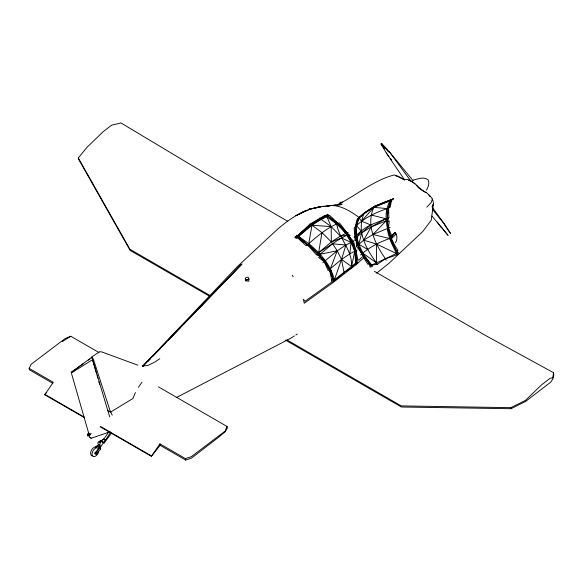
<?xml version="1.0" encoding="UTF-8"?>
<svg xmlns="http://www.w3.org/2000/svg" width="583" height="583" viewBox="0 0 583 583"><rect width="100%" height="100%" fill="white"/><g stroke="black" fill="none" stroke-linecap="round" stroke-linejoin="round"><path stroke-width="0.87" d="M357.109 249.969L355.87 250.632L355.951 264.391L356.628 260.586L355.87 250.632L353.517 241.165C344.524 232.355 336.231 222.393 326.167 214.85L325.824 215.827L321.306 219.186L311.992 225.22L295.996 238.578L296.63 235.299L298.583 236.465C314.368 246.879 329.694 260.812 334.387 279.833L334.78 280.838L343.912 272.487L355.717 263.166L356.628 260.586L357.678 259.683C356.096 245.632 348.044 233.491 339.306 222.801C327.733 227.494 318.005 235.466 308.75 243.694L306.184 245.786L297.337 237.514L297.519 235.707L310.039 224.054L324.899 215.433L336.675 224.04C339.379 239.54 352.518 249.932 351.571 266.548L351.848 267.692L343.912 272.487L334.387 279.833L333.906 281.509L329.439 269.477L325.299 260.718L320.067 256.505L308.75 243.694L311.992 225.22L310.039 224.054M364.929 212.387L364.441 212.773C355.885 230.045 366.044 249.167 376.625 262.955L377.369 264.288L385.443 258.743L396.396 253.503L397.97 254.377C390.093 237.653 380.276 218.108 390.384 199.998L393.459 198.686L390.384 199.998C378.024 204.203 366.007 209.989 357.015 219.667L364.164 213.575L374.716 206.171L390.384 199.998L391.579 200.202L393.146 199.495L391.893 199.386C383.723 215.768 387.651 235.977 398.043 250.391L396.578 251.003L396.396 253.503L396.965 254.866L385.443 258.743L371.706 265.061L369.163 263.815L356.548 246.266C355.936 237.296 355.659 228.033 358.006 219.281L356.738 220.447L355.404 226.794L354.923 240.815L356.038 239.679C359.893 226.794 375.124 223.581 385.924 218.712L388.861 217.517L388.599 207.978L390.078 200.814L374.228 206.55C365.395 224.287 375.139 244.073 385.443 258.743L386.165 260.105M337.142 204.954C356.3 195.422 373.237 180.46 394.159 174.966L398.058 176.219L404.114 179.469C413.711 178.325 417.967 189.22 425.954 192.281C429.642 195.101 433.3 198.563 433.475 203.518L431.216 220.294L422.631 231.662L389.072 263.217L376.647 273.143M332.616 282.515L332.951 279.126L330.474 268.625L337.229 250.77L345.901 245.042L353.517 241.165M316.278 254.691L331.355 241.945L340.348 236.064L346.827 235.335L348.998 236.195L350.288 235.656L346.929 232.865L337.929 223.457L328.112 216.016L328.484 214.588C316.758 219.172 306.957 227.173 298.583 236.465L307.525 244.722L316.278 254.691L320.067 256.505L324.184 261.65L328.142 270.527L341.536 259.42L349.844 253.867L351.053 242.419C345.551 232.202 338.293 222.976 329.519 215.367L310.95 224.44L294.932 237.828L295.384 236.348L296.266 236.756L307.525 244.722L317.655 253.605L320.06 254.275L337.229 250.77L341.536 259.42L344.21 273.609M342.359 202.862L342.287 202.104L342.236 202.534L340.96 202.163L339.984 202.993L339.459 204.64M110.449 432.542L105.538 440.143L103.329 442.57L101.806 441.375L100.116 442.439L99.547 448.101L95.539 453.538L96.078 454.376L100.546 449.099L100.516 447.343L102.448 444.042L103.599 442.519L104.138 443.051L111.688 432.877M391.9 236.312L395.099 232.588L391.907 235.539M374.417 271.328L485.603 335.517L553.522 372.683L552.764 377.799L550.068 378.294L541.571 384.838L525.509 400.361L510.839 407.67L401.206 405.899L286.865 339.882M348.204 232.362L340.348 236.064L331.18 226.627L311.992 225.22L321.962 232.617L318.668 252.556L341.514 237.944L346.827 235.335L352.227 241.821L354.756 251.229L355.717 263.166L351.848 267.692M91.181 433.417L89.133 435.516L90.27 434.78M87.414 434.707L88.652 433.89L89.593 435.02L89.075 435.392M388.861 217.517C384.066 229.906 391.39 242.462 396.396 253.503L376.392 244L363.705 240.196L356.548 246.266M341.536 259.42L345.901 245.042L332.587 243.796L320.06 254.275L320.067 256.505L318.69 257.591L324.184 261.65L329.439 269.477L331.727 280.131L332.951 279.126L334.387 279.833L341.536 259.42L351.571 266.548L354.756 251.229L351.053 242.419L341.514 237.944L331.355 241.945L321.962 232.617M88.215 433.847L88.485 434.794L88.12 433.679L89.068 433.096M87.639 435.202L88.652 433.89M432.44 198.978L431.114 202.665L426.756 207.147M108.533 431.442L107.768 433.424L103.774 439.123L100.808 441.112L100.422 440.573L97.747 442.803L98.017 444.013L100.167 445.448M433.475 203.518L432.127 206.914L432.929 204.903M158.474 386.879L227.057 426.472L225.133 431.092L191.268 456.708L185.43 458.602L159.931 443.882L151.361 456.329L100.393 426.894M327.559 214.201L326.859 216.599L331.18 226.627L331.355 241.945L337.229 250.77L322.873 262.707M426.443 190.175C428.104 187.07 429.868 183.317 428.126 179.848C423.724 176.292 417.771 179.061 413.012 180.198M52.725 383.286L29.376 369.804L29.15 368.376L31.154 364.266L65.019 338.65L70.776 336.245L98.942 352.504M245.232 278.725L245.764 279.556L247.01 279.753L248.241 279.199L248.73 278.229L248.198 277.399L246.952 277.202L245.727 277.748L245.232 278.725L245.873 281.035M135.409 392.534L132.88 398.524L110.53 412.145L107.425 410.352M395.434 242.79C397.14 240.298 397.329 236.829 396.214 234.06L395.041 233.018M392.971 235.372L394.859 232.449L394.844 233.156L396.032 234.228M98.6 444.545L97.959 445.448L96.173 446.163L95.248 447.445M138.346 387.331L141.982 382.222M84.703 417.843L44.709 394.749L53.279 382.31L29.15 368.376M44.709 394.749L46.363 392.687M151.361 456.329L160.15 445.31L159.931 443.882M209.763 296.375L130.118 250.391L78.465 158.991L78.304 157.949L87.078 147.229L103.133 131.714L111.637 125.17L120.987 122.962L214.34 178.908L287.674 221.249M96.078 454.376L94.818 453.129L97.66 449.748L98.68 447.598L98.724 445.893L96.982 446.629M374.716 206.171L364.441 212.773L359.412 217.43L359.143 218.224L361.533 221.176L373.936 207.359L391.579 200.202L390.158 207.278L387.119 208.583C374.956 212.795 363.041 218.406 354.151 227.946C354.69 241.202 360.782 253.379 367.88 264.296L369.163 263.815L372.537 266.431L362.808 253.168L357.773 245.232L355.404 226.794L358.275 218.487L364.164 213.575L373.936 207.359L387.119 208.583L387.272 218.282L386.194 220.797L372.901 234.504L363.705 240.196L371.145 226.94L385.924 218.712L371.233 215.032M354.063 237.412L361.19 230.883L356.534 225.752L359.143 218.224L357.51 219.259M391.601 236.319L395.099 232.588M142.529 366.452L237.718 266.234L275.249 231.313C284.519 222.91 294.685 215.419 306.272 210.55L299.968 213.604M147.9 361.431L150.429 358.807M152.95 356.191L160.529 348.321M163.051 345.697L165.579 343.074M168.101 340.45L180.73 327.333M183.259 324.709L195.881 311.592M198.409 308.968L241.34 264.376L142.631 366.343L242.164 263.961M339.014 204.079L340.96 202.163M391.951 238.192L396.214 234.06M340.399 203.882L342.287 202.104M363.42 258.123L356.031 264.704L332.74 282.748L304.26 303.247L303.357 299.312L305.098 301.251L331.538 282.252L331.705 279.614L332.922 278.616C327.646 260.295 312.473 247.046 296.915 237.186L311.526 224.929L315.818 222.167M88.113 434.16L87.348 435.355M89.593 435.02L88.171 435.829M89.235 434.437L88.332 435.231M362.466 256.855L358.734 260.2L357.59 259.267L356.548 260.171C356.709 242.863 344.99 227.691 331.166 218.414M88.12 433.679L89.928 433.592L89.33 434.379L89.753 435.071M87.997 434.058L88.959 433.519M376.392 244L376.625 262.955L362.808 253.168L358.866 244.299L356.803 237.164L361.715 232.836L371.145 226.94L386.194 220.797L387.637 221.715L389.24 220.957L388.548 228.084L392.41 237.332L389.641 238.52C379.008 242.207 368.981 247.491 360.542 254.982M100.808 441.112L103.388 439.137L105.538 440.143M83.223 363.792L71.199 372.391L88.784 433.606M88.339 360.148L89.804 359.106M159.786 358.683L154.801 362.065L148.344 365.271L142.471 366.131M294.379 335.91L290.677 338.271L176.314 397.57M295.865 334.963L297.345 334.023M62.286 341.616L70.776 336.245M91.728 360.214L72.132 372.493L71.199 372.391L91.823 357.27L109.684 416.794M88.521 435.895L87.88 436.033M349.844 253.867L355.87 250.632M285.466 340.078L401.381 407.007L511 408.712L525.677 401.395L550.68 382.2L552.932 378.899L553.85 374.774L553.522 372.683M308.764 209.479L321.357 206.484L342.024 204.524M321.357 206.484L309.063 209.312L310.054 208.867L295.807 215.717L305.776 210.9L302.132 212.555L304.676 211.279L308.735 209.946M390.085 227.399L372.901 234.504L389.641 238.52L396.578 251.003L399.457 253.685M89.279 435.392L89.884 437.556L91.283 438.205L110.187 431.763M313.603 208.35L321.065 206.936M160.15 445.31L185.656 460.038L191.486 458.121L218.53 437.308L225.235 431.712L227.312 428.082L227.057 426.472M309.063 209.312L320.22 206.725M326.837 206.061C338.774 203.438 350.565 211.235 359.9 218.006M322.727 206.688L325.234 206.309M377.369 264.288L371.706 265.061L361.737 254.028M329.475 205.806L326.917 206.091L329.606 205.814M332.033 205.522L336.289 205.048M332.266 205.529L335.808 205.158M337.579 204.968L341.128 204.597M89.884 437.556L91.283 438.205M395.857 175.935L397.373 176.438M398.123 176.685L404.566 180.03M137.843 365.191L102.083 352.037L99.751 351.658L91.699 356.942L93.353 359.135L110.53 412.145M361.533 221.176L370.679 224.929L361.715 232.836L358.866 244.299L367.53 249.378M408.515 180.227L410.789 181.175M319.353 218.02L331.18 226.627M210.376 295.719L129.943 249.284L78.304 157.949M44.629 394.239L84.622 417.326M100.305 426.384L151.281 455.811M103.388 439.137L105.144 440.158M100.757 440.653L103.162 442.045M100.422 440.573L101.806 441.375M102.069 441.841L104.138 443.051M98.877 441.717L100.116 442.439M94.818 453.129L95.539 453.538M412.225 181.983L414.943 183.951M426.035 192.784L419.279 188.469L416.838 185.788M88.631 433.737L89.33 434.379M99.533 446.359L100.516 447.343M99.547 448.101L100.546 449.099M413.048 180.635L389.16 151.536L381.727 143.644L388.482 151.988M431.967 216.053L448.057 235.408L441.331 227.027M432.273 209.129L444.858 224.717L450.615 233.572L444.516 224.841M428.862 195.167L429.897 196.493M384.445 148.891L380.91 143.775L386.296 153.001L389.007 156.565M390.632 158.7L391.71 160.128M389.16 151.536L411.073 181.32M371.437 266.927L369.163 263.815L370.227 267.459M437.294 222.05L440.996 227.151M432.302 207.256L444.858 224.717M386.296 153.001L404.573 179.863M292.287 275.227L293.205 276.787M357.926 262.809L356.628 260.586L356.891 263.64M110.347 411.306L112.206 415.154M92.398 359.347L96.618 373.943M97.113 375.656L97.857 378.229M98.848 381.668L99.591 384.241M247.01 279.753L247.44 281.298M248.73 278.229L249.16 279.767M248.241 279.199L248.875 281.516M245.764 279.556L246.194 281.101M91.823 357.27L92.15 358.494M510.839 407.67L511 408.712M185.43 458.602L185.656 460.038M98.702 451.745A4.861 2.806 -60 0 1 93.732 456.627A4.861 2.806 -60 0 1 92.872 451.125A4.861 2.806 -60 0 1 98.141 448.152M92.835 455.789A4.861 2.806 -60 0 1 91.254 450.674A4.861 2.806 -60 0 1 96.698 447.321"/></g></svg>
